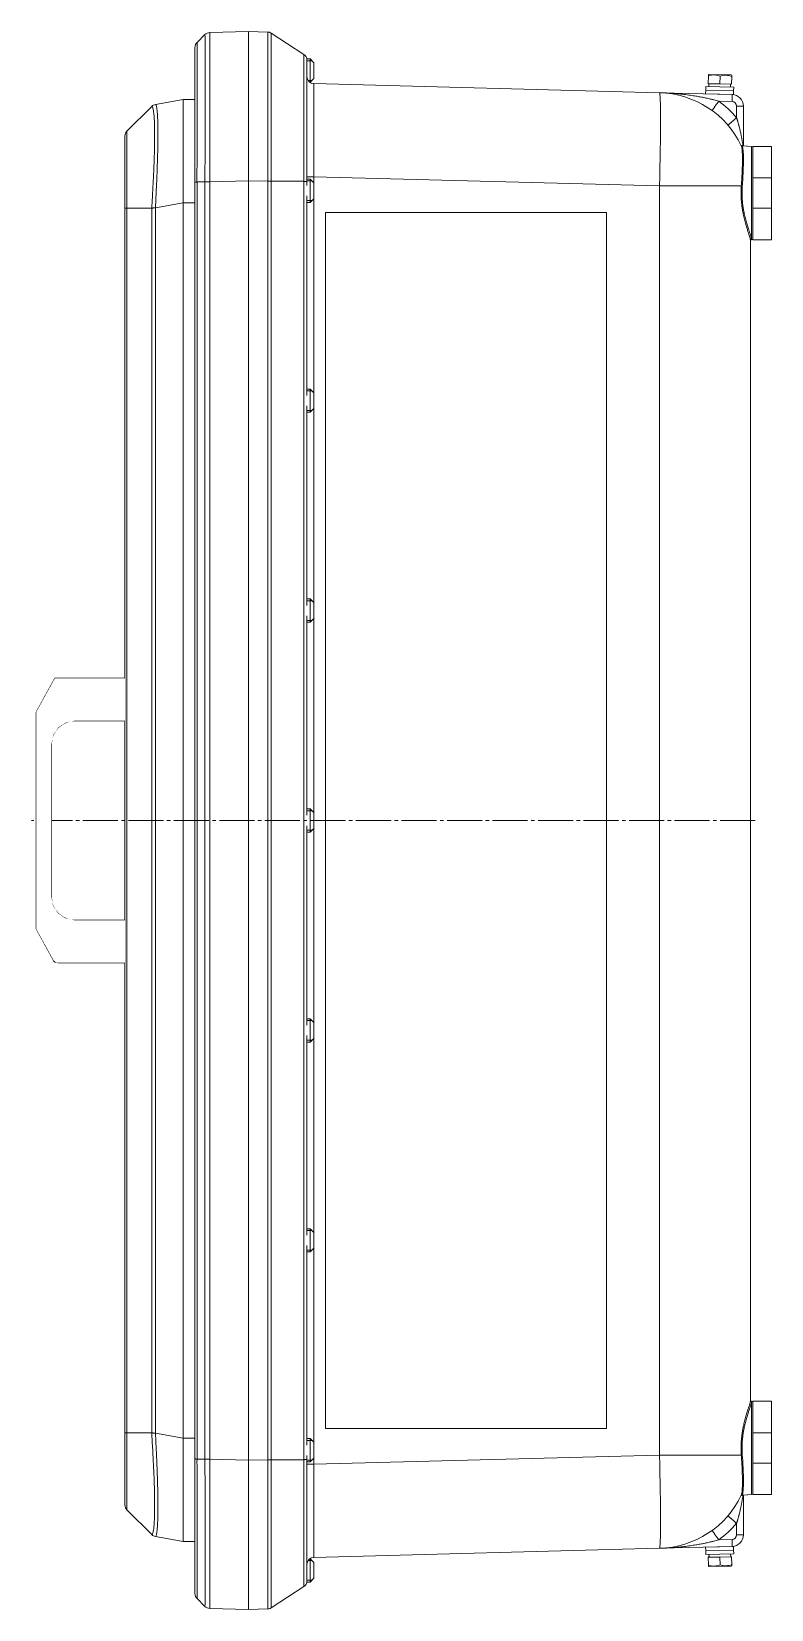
# Model space of a CAD drawing. Header units: millimetres. Extents: x -1133 to 1382, y -1174 to 1187.
# Drawn here: x -733 to -416, y -338 to 338 of the extents above; entities that cross this region are included whole.
import ezdxf

# ---------------------------------------------------------------- set-up
doc = ezdxf.new("R2010")
doc.units = ezdxf.units.MM
for name, pattern in [('K5LT_AUXILIARY', [0]), ('K5LT_AXLED', [19.5, 15, -1.5, 1.5, -1.5]), ('K5LT_THIN', [0])]:
    doc.linetypes.add(name, pattern=pattern)

# ---------------------------------------------------------------- blocks, each defined once
blk = doc.blocks.new('U7')
at = {"color": 232, "linetype": 'K5LT_AUXILIARY', "lineweight": 18, "true_color": 0xc52b79}
for p, q in [((-606.68, 260.66), (-606.68, -260.66)), ((-486.21, 260.66), (-606.68, 260.66)), ((-486.21, 260.66), (-486.21, -260.66)), ((-486.21, -260.66), (-606.68, -260.66))]:
    blk.add_line(p, q, dxfattribs=at)
blk = doc.blocks.new('U6')
at = {"color": 7, "linetype": 'K5LT_THIN', "lineweight": 18}
for p, q in [((-639.6, 338.25), (-656.27, 337.81)), ((-639.6, 338.25), (-639.6, 274.27)), ((-631.44, 338.04), (-639.6, 338.25)), ((-639.6, 274.27), (-639.6, 338.25)), ((-661.72, 333.53), (-658.31, 336.94)), ((-615.97, 328.48), (-629.89, 337.55)), ((-662.6, 273.57), (-662.6, 331.41)), ((-662.6, 331.41), (-662.6, 331.41)), ((-615.96, 328.48), (-615.97, 328.48)), ((-614.65, 326.5), (-613.2, 326.5)), ((-614.6, 316.5), (-614.6, 325.97)), ((-614.6, 325.97), (-614.6, 274)), ((-614.6, 325.69), (-613.2, 325.69)), ((-613.2, 326.5), (-611.6, 324.9)), ((-613.2, 326.5), (-613.2, 316.5)), ((-613.2, 325.69), (-612.4, 325.69)), ((-611.6, 324.9), (-611.6, 318.1)), ((-613.2, 316.5), (-611.6, 318.1)), ((-442.7, 315.9), (-442.61, 319.31)), ((-442.61, 319.31), (-442.6, 319.75)), ((-442.6, 319.75), (-442.35, 319.89)), ((-432.85, 319.64), (-442.35, 319.89)), ((-437.7, 315.77), (-437.61, 319.18)), ((-432.6, 319.49), (-432.85, 319.64)), ((-432.71, 315.64), (-432.62, 319.05)), ((-432.6, 319.49), (-432.62, 319.05)), ((-614.13, 317.31), (-613.2, 317.31)), ((-613.37, 316.5), (-613.2, 316.5)), ((-613.2, 317.31), (-612.39, 317.31)), ((-611.68, 315.92), (-463.55, 312.04)), ((-463.55, 312.04), (-432.47, 311.23)), ((-462.75, 312.02), (-462.75, 312.02)), ((-462.75, 312.02), (-462.75, 312.02)), ((-462.67, 312.01), (-462.67, 312.01)), ((-462.67, 312.01), (-462.67, 312.01)), ((-443.77, 313.13), (-443.82, 311.53)), ((-431.82, 311.21), (-443.82, 311.53)), ((-443.73, 314.73), (-443.77, 313.13)), ((-431.78, 312.81), (-443.77, 313.13)), ((-431.78, 312.81), (-443.77, 313.13)), ((-431.74, 314.41), (-443.73, 314.73)), ((-442.7, 315.9), (-437.7, 315.77)), ((-442.35, 315.89), (-442.38, 314.69)), ((-437.7, 315.77), (-432.71, 315.64)), ((-431.78, 312.81), (-431.82, 311.21)), ((-431.74, 314.41), (-431.78, 312.81)), ((-691.72, 295.59), (-681.13, 306.18)), ((-679.53, 307.02), (-679.52, 307.02)), ((-667.6, 309.12), (-679.52, 307.02)), ((-679.52, 307.02), (-679.52, 307.02)), ((-662.6, 309.12), (-667.6, 309.12)), ((-667.6, 309.12), (-667.6, 264.8)), ((-438.17, 308.38), (-432.47, 308.23)), ((-430.52, 306.23), (-430.52, 301.29)), ((-430.52, 306.23), (-427.6, 306.23)), ((-427.6, 306.23), (-427.6, 289.21)), ((-692.6, 262.46), (-692.6, 293.47)), ((-691.72, 295.59), (-691.72, 295.59)), ((-428.19, 289.24), (-424.08, 289.02)), ((-427.6, 289.21), (-424.08, 289.02)), ((-424.08, 289.02), (-424.08, 248.98)), ((-423.6, 289), (-423.6, 275.5)), ((-423.6, 289), (-415.6, 289)), ((-415.6, 289), (-415.6, 275.5)), ((-662.6, 181.37), (-662.6, 273.57)), ((-658.31, 273.8), (-661.72, 273.8)), ((-661.72, -273.8), (-661.72, 273.8)), ((-658.31, -273.8), (-658.31, 273.8)), ((-639.6, 274.27), (-656.27, 273.84)), ((-656.27, -273.84), (-656.27, 273.84)), ((-639.6, -274.27), (-639.6, 274.27)), ((-639.6, -274.27), (-639.6, 274.27)), ((-631.44, 274.06), (-639.6, 274.27)), ((-631.44, -274.06), (-631.44, 274.06)), ((-629.89, 274.04), (-615.96, 274.04)), ((-629.89, -274.04), (-629.89, 274.04)), ((-615.96, -274.04), (-615.96, 274.04)), ((-614.6, 275.94), (-611.68, 275.94)), ((-614.6, 272.24), (-614.6, 275)), ((-614.6, 275), (-613.2, 275)), ((-614.6, 274.19), (-613.2, 274.19)), ((-613.2, 275), (-611.6, 273.4)), ((-613.2, 275), (-613.2, 265)), ((-613.2, 274.19), (-612.4, 274.19)), ((-611.68, 275.94), (-463.55, 272.06)), ((-611.68, 273.48), (-611.68, 275.94)), ((-611.6, 273.4), (-611.6, 266.6)), ((-463.55, 272.06), (-463.55, -272.06)), ((-428.5, 272.06), (-463.55, 272.06)), ((-423.6, 275.5), (-415.6, 275.5)), ((-423.6, 262.5), (-423.6, 275.5)), ((-415.6, 262.5), (-415.6, 275.5)), ((-667.6, 264.8), (-679.52, 262.7)), ((-662.6, 264.8), (-667.6, 264.8)), ((-667.6, 264.8), (-667.6, -264.8)), ((-614.6, 265), (-614.6, 267.76)), ((-614.6, 265.81), (-613.2, 265.81)), ((-614.6, 184.19), (-614.6, 265.81)), ((-614.6, 265), (-613.2, 265)), ((-613.2, 265), (-611.6, 266.6)), ((-613.2, 265.81), (-612.39, 265.81)), ((-611.68, 183.48), (-611.68, 266.52)), ((-692.6, -262.43), (-692.6, 262.46)), ((-681.13, 262.53), (-691.72, 262.53)), ((-691.72, 262.53), (-691.72, 262.53)), ((-691.72, -262.53), (-691.72, 262.53)), ((-681.13, 262.53), (-681.13, 262.53)), ((-681.13, -262.53), (-681.13, 262.53)), ((-679.53, -262.7), (-679.53, 262.7)), ((-679.53, 262.7), (-679.52, 262.7)), ((-423.6, 262.5), (-415.6, 262.5)), ((-423.6, 262.5), (-423.6, 249)), ((-415.6, 262.5), (-415.6, 249)), ((-424.6, 248.7), (-424.6, -248.7)), ((-424.6, 248.47), (-424.6, 248.7)), ((-424.6, 248.47), (-424.6, 248.47)), ((-424.13, 249.2), (-424.13, 248.97)), ((-424.13, 248.97), (-424.08, 248.98)), ((-423.6, 249), (-415.6, 249)), ((-614.6, 182.24), (-614.6, 185)), ((-614.6, 185), (-613.2, 185)), ((-614.6, 184.19), (-613.2, 184.19)), ((-613.2, 185), (-611.6, 183.4)), ((-613.2, 185), (-613.2, 175)), ((-613.2, 184.19), (-612.4, 184.19)), ((-611.6, 183.4), (-611.6, 176.6)), ((-662.6, 178.63), (-662.6, 181.37)), ((-662.6, -273.63), (-662.6, 178.63)), ((-614.6, 175), (-614.6, 177.76)), ((-613.2, 175), (-611.6, 176.6)), ((-611.68, 93.48), (-611.68, 176.52)), ((-614.6, 175.81), (-613.2, 175.81)), ((-614.6, 94.19), (-614.6, 175.81)), ((-614.6, 175), (-613.2, 175)), ((-613.2, 175.81), (-612.39, 175.81)), ((-614.6, 92.24), (-614.6, 95)), ((-614.6, 95), (-613.2, 95)), ((-613.2, 95), (-611.6, 93.4)), ((-613.2, 95), (-613.2, 85)), ((-614.6, 94.19), (-613.2, 94.19)), ((-613.2, 94.19), (-612.4, 94.19)), ((-611.6, 93.4), (-611.6, 86.6)), ((-614.6, 85), (-614.6, 87.76)), ((-614.6, 85.81), (-613.2, 85.81)), ((-614.6, 4.19), (-614.6, 85.81)), ((-614.6, 85), (-613.2, 85)), ((-613.2, 85), (-611.6, 86.6)), ((-613.2, 85.81), (-612.39, 85.81)), ((-611.68, 3.48), (-611.68, 86.52)), ((-730.6, 46.48), (-722.6, 61)), ((-722.6, 61), (-692.6, 61)), ((-722.6, 61), (-721.42, 59)), ((-692.6, 61), (-692.6, 59)), ((-728.6, 45.97), (-721.42, 59)), ((-721.42, 59), (-692.6, 59)), ((-692.6, 59), (-692.6, 44.79)), ((-730.6, 46.48), (-728.6, 45.97)), ((-730.6, -46.48), (-730.6, 46.48)), ((-728.6, -45.97), (-728.6, 45.97)), ((-714.1, 42.79), (-714.1, 44.79)), ((-692.6, 44.79), (-714.1, 44.79)), ((-692.6, 42.79), (-714.1, 42.79)), ((-692.6, 44.79), (-692.6, 42.79)), ((-726.1, 32.79), (-726.1, -32.79)), ((-724.1, 32.79), (-726.1, 32.79)), ((-724.1, 32.79), (-724.1, -32.79)), ((-614.6, 2.24), (-614.6, 5)), ((-614.6, 5), (-613.2, 5)), ((-614.6, 4.19), (-613.2, 4.19)), ((-613.2, 5), (-611.6, 3.4)), ((-613.2, 5), (-613.2, -5)), ((-613.2, 4.19), (-612.4, 4.19)), ((-611.6, 3.4), (-611.6, -3.4)), ((-614.6, -5), (-614.6, -2.24)), ((-614.6, -4.19), (-613.2, -4.19)), ((-614.6, -85.81), (-614.6, -4.19)), ((-614.6, -5), (-613.2, -5)), ((-613.2, -5), (-611.6, -3.4)), ((-613.2, -4.19), (-612.39, -4.19)), ((-611.68, -86.52), (-611.68, -3.48)), ((-724.1, -32.79), (-726.1, -32.79)), ((-730.6, -46.48), (-728.6, -45.97)), ((-723.17, -59.97), (-730.6, -46.48)), ((-721.42, -59), (-728.6, -45.97)), ((-714.1, -42.79), (-692.6, -42.79)), ((-714.1, -42.79), (-714.1, -44.79)), ((-714.1, -44.79), (-692.6, -44.79)), ((-692.6, -42.79), (-692.6, -44.79)), ((-692.6, -44.79), (-692.6, -59)), ((-721.42, -59), (-723.17, -59.97)), ((-692.6, -59), (-721.42, -59)), ((-721.42, -61), (-721.42, -59)), ((-692.6, -59), (-692.6, -61)), ((-692.6, -61), (-721.42, -61)), ((-614.6, -87.76), (-614.6, -85)), ((-614.6, -85), (-613.2, -85)), ((-614.6, -85.81), (-613.2, -85.81)), ((-613.2, -85), (-611.6, -86.6)), ((-613.2, -85), (-613.2, -95)), ((-613.2, -85.81), (-612.4, -85.81)), ((-611.6, -86.6), (-611.6, -93.4)), ((-614.6, -95), (-614.6, -92.24)), ((-614.6, -94.19), (-613.2, -94.19)), ((-614.6, -175.81), (-614.6, -94.19)), ((-613.2, -95), (-611.6, -93.4)), ((-613.2, -94.19), (-612.39, -94.19)), ((-611.68, -176.52), (-611.68, -93.48)), ((-614.6, -95), (-613.2, -95)), ((-614.6, -177.76), (-614.6, -175)), ((-614.6, -175), (-613.2, -175)), ((-614.6, -175.81), (-613.2, -175.81)), ((-613.2, -175), (-611.6, -176.6)), ((-613.2, -175), (-613.2, -185)), ((-613.2, -175.81), (-612.4, -175.81)), ((-614.6, -185), (-614.6, -182.24)), ((-611.6, -176.6), (-611.6, -183.4)), ((-614.6, -184.19), (-613.2, -184.19)), ((-614.6, -265.81), (-614.6, -184.19)), ((-614.6, -185), (-613.2, -185)), ((-613.2, -185), (-611.6, -183.4)), ((-613.2, -184.19), (-612.39, -184.19)), ((-611.68, -266.52), (-611.68, -183.48)), ((-424.6, -248.7), (-424.6, -248.47)), ((-424.6, -248.53), (-424.6, -248.47)), ((-424.13, -248.97), (-424.08, -248.98)), ((-424.13, -248.97), (-424.08, -248.98)), ((-424.13, -248.97), (-424.13, -249.2)), ((-424.08, -248.98), (-424.08, -289.02)), ((-423.6, -249), (-423.6, -262.5)), ((-423.6, -249), (-415.6, -249)), ((-415.6, -249), (-415.6, -262.5)), ((-692.6, -293.47), (-692.6, -262.43)), ((-691.72, -262.53), (-681.13, -262.53)), ((-691.72, -262.53), (-691.72, -262.53)), ((-681.13, -262.53), (-681.13, -262.53)), ((-679.53, -262.7), (-679.52, -262.7)), ((-667.6, -264.8), (-679.52, -262.7)), ((-423.6, -262.5), (-415.6, -262.5)), ((-423.6, -275.5), (-423.6, -262.5)), ((-415.6, -275.5), (-415.6, -262.5)), ((-667.6, -264.8), (-667.6, -309.12)), ((-662.6, -264.8), (-667.6, -264.8)), ((-614.6, -267.76), (-614.6, -265)), ((-614.6, -265), (-613.2, -265)), ((-614.6, -265.81), (-613.2, -265.81)), ((-613.2, -265), (-611.6, -266.6)), ((-613.2, -265), (-613.2, -275)), ((-613.2, -265.81), (-612.4, -265.81)), ((-611.6, -266.6), (-611.6, -273.4)), ((-662.6, -331.41), (-662.6, -273.63)), ((-661.72, -273.8), (-658.31, -273.8)), ((-639.6, -274.27), (-656.27, -273.84)), ((-631.44, -274.06), (-639.6, -274.27)), ((-639.6, -274.27), (-639.6, -338.25)), ((-639.6, -338.25), (-639.6, -274.27)), ((-615.97, -274.04), (-629.89, -274.04)), ((-615.96, -274.04), (-615.97, -274.04)), ((-614.6, -275), (-614.6, -272.24)), ((-614.6, -273.98), (-614.6, -325.97)), ((-614.6, -274.19), (-613.2, -274.19)), ((-614.6, -275), (-613.2, -275)), ((-614.6, -275.94), (-611.68, -275.94)), ((-613.2, -275), (-611.6, -273.4)), ((-613.2, -274.19), (-612.39, -274.19)), ((-611.68, -275.94), (-463.55, -272.06)), ((-611.68, -275.94), (-611.68, -273.48)), ((-463.55, -272.06), (-428.5, -272.06)), ((-423.6, -275.5), (-415.6, -275.5)), ((-423.6, -275.5), (-423.6, -289)), ((-415.6, -275.5), (-415.6, -289)), ((-428.19, -289.24), (-424.08, -289.02)), ((-427.6, -289.21), (-424.08, -289.02)), ((-427.6, -289.21), (-427.6, -306.23)), ((-423.6, -289), (-415.6, -289)), ((-681.13, -306.18), (-691.72, -295.59)), ((-691.72, -295.59), (-691.72, -295.59)), ((-430.52, -301.29), (-430.52, -306.23)), ((-679.53, -307.02), (-679.52, -307.02)), ((-679.52, -307.02), (-679.52, -307.02)), ((-667.6, -309.12), (-679.52, -307.02)), ((-662.6, -309.12), (-667.6, -309.12)), ((-438.17, -308.38), (-432.47, -308.23)), ((-430.52, -306.23), (-427.6, -306.23)), ((-614.6, -325.97), (-614.6, -316.5)), ((-614.13, -317.31), (-613.2, -317.31)), ((-613.37, -316.5), (-613.2, -316.5)), ((-613.2, -316.5), (-611.6, -318.1)), ((-613.2, -316.5), (-613.2, -326.5)), ((-613.2, -317.31), (-612.4, -317.31)), ((-611.68, -315.92), (-463.55, -312.04)), ((-463.55, -312.04), (-432.47, -311.23)), ((-462.75, -312.02), (-462.75, -312.02)), ((-462.75, -312.02), (-462.75, -312.02)), ((-462.67, -312.01), (-462.67, -312.01)), ((-462.67, -312.01), (-462.67, -312.01)), ((-443.82, -311.53), (-431.82, -311.21)), ((-443.77, -313.13), (-443.82, -311.53)), ((-443.77, -313.13), (-431.78, -312.81)), ((-443.77, -313.13), (-431.78, -312.81)), ((-443.73, -314.73), (-443.77, -313.13)), ((-443.73, -314.73), (-431.74, -314.41)), ((-437.7, -315.77), (-442.7, -315.9)), ((-442.7, -315.9), (-442.61, -319.31)), ((-432.71, -315.64), (-437.7, -315.77)), ((-437.7, -315.77), (-437.61, -319.18)), ((-433.06, -315.65), (-433.09, -314.45)), ((-432.71, -315.64), (-432.62, -319.05)), ((-431.78, -312.81), (-431.82, -311.21)), ((-431.74, -314.41), (-431.78, -312.81)), ((-611.6, -318.1), (-611.6, -324.9)), ((-442.6, -319.75), (-442.61, -319.31)), ((-442.6, -319.75), (-442.35, -319.89)), ((-442.35, -319.89), (-432.85, -319.64)), ((-432.6, -319.49), (-432.85, -319.64)), ((-432.62, -319.05), (-432.6, -319.49)), ((-629.89, -337.55), (-615.96, -328.48)), ((-614.65, -326.5), (-613.2, -326.5)), ((-614.6, -325.69), (-613.2, -325.69)), ((-613.2, -326.5), (-611.6, -324.9)), ((-613.2, -325.69), (-612.39, -325.69)), ((-658.31, -336.94), (-661.72, -333.53)), ((-639.6, -338.25), (-656.27, -337.81)), ((-631.44, -338.04), (-639.6, -338.25))]:
    blk.add_line(p, q, dxfattribs=at)
at = {"color": 30, "linetype": 'K5LT_AXLED', "lineweight": 18, "true_color": 0xff8000}
blk.add_line((-422.6, 0), (-732.6, 0), dxfattribs=at)
at = {"color": 7, "linetype": 'K5LT_THIN', "lineweight": 18}
for centre, radius, start, end in [((-659.6, 331.41), 3, 135, 180), ((-656.19, 334.81), 3, 91.5, 135), ((-631.52, 335.04), 3, 56.91977, 88.5), ((-631.52, 335.04), 3, 74.29761, 79.12732), ((-631.52, 335.04), 3, 56.91797, 74.29746), ((-617.6, 325.97), 3, 0, 56.91977), ((-611.6, 318.92), 3, 180, 268.5), ((-464.6, 272.06), 40, 25.52047, 88.5), ((-464.6, 272.06), 40, 88.49897, 88.5), ((-464.6, 272.06), 40, 87.22857, 87.34102), ((-432.6, 306.23), 5, 0, 88.5), ((-679.01, 304.06), 3, 100, 135), ((-464.73, 272.06), 45, 40.51735, 53.82013), ((-432.52, 306.23), 2, 0, 88.5), ((-689.6, 293.47), 3, 135, 180), ((-428.17, 289.74), 0.5, 205.88581, 267), ((-424.1, 288.53), 0.5, 0, 87), ((-424.1, 288.53), 0.5, 0, 87), ((-424.1, 248.47), 0.5, 93, 180), ((-424.1, 248.47), 0.5, 93, 180), ((-424.1, 249.47), 0.5, 273, 0), ((-424.1, 249.47), 0.5, 273, 0), ((-714.1, 32.79), 12, 90, 180), ((-714.1, 32.79), 10, 90, 180), ((-714.1, -32.79), 12, 180, 270), ((-714.1, -32.79), 10, 180, 270), ((-721.42, -59), 2, 208.85654, 270), ((-424.1, -248.47), 0.5, 180, 267), ((-424.1, -248.47), 0.5, 180, 267), ((-424.1, -249.47), 0.5, 0, 87), ((-424.1, -249.47), 0.5, 0, 87), ((-464.6, -272.06), 40, 271.5, 334.47953), ((-428.17, -289.74), 0.5, 92.99982, 154.11399), ((-424.1, -288.53), 0.5, 273, 0), ((-424.1, -288.53), 0.5, 273, 0), ((-689.6, -293.47), 3, 180, 225), ((-464.73, -272.06), 45, 306.17987, 319.48265), ((-679.01, -304.06), 3, 225, 260), ((-432.52, -306.23), 2, 271.5, 0), ((-432.6, -306.23), 5, 271.5, 0), ((-611.6, -318.92), 3, 91.5, 180), ((-464.6, -272.06), 40, 272.65898, 272.77143), ((-659.6, -331.41), 3, 180, 225), ((-617.6, -325.97), 3, 303.08023, 0), ((-656.19, -334.81), 3, 225, 268.5), ((-631.52, -335.04), 3, 271.5, 303.08023), ((-631.52, -335.04), 3, 280.87268, 303.08134)]:
    blk.add_arc(centre, radius, start, end, dxfattribs=at)
for centre, major_axis, ratio, start_param, end_param in [((-611.6, 275.91), (0.08, -40.02), 0.001961, 3.141537, 4.711649), ((-464.6, 272.06), (1.05, 39.99), 0.026168, 4.713074, 6.283185), ((-437.75, 313.94), (-0.33, -12.77), 0.36397, 1.619972, 1.714372), ((-437.69, 316.4), (-0.33, -12.77), 0.36397, 1.474528, 1.521621), ((-432.55, 308.23), (0.08, 3), 0.026168, 4.713074, 6.283185), ((-424.1, 248.7), (-0.5, 0), 0.988838, 4.764749, 6.283185), ((-424.1, -248.7), (-0.5, 0), 0.988838, 0.000002, 1.518436), ((-611.6, -275.91), (0.08, 40.02), 0.001961, 1.571537, 3.141648), ((-464.6, -272.06), (-1.05, 39.99), 0.026168, 3.141593, 4.711704), ((-432.55, -308.23), (-0.08, 3), 0.026168, 3.141593, 4.711704), ((-437.75, -313.94), (-0.33, 12.77), 0.36397, 1.619972, 1.714372), ((-437.69, -316.4), (-0.33, 12.77), 0.36397, 1.474528, 1.521621)]:
    blk.add_ellipse(centre, major_axis=major_axis, ratio=ratio, start_param=start_param, end_param=end_param, dxfattribs=at)
for points, knots in [([(-662.6, 331.41), (-662.6, 331.53), (-662.59, 331.65), (-662.56, 331.9), (-662.54, 332.02), (-662.48, 332.27), (-662.44, 332.39), (-662.35, 332.62), (-662.29, 332.74), (-662.18, 332.94), (-662.13, 333.02), (-662.07, 333.11)], [0, 0, 0, 0, 5.45169, 5.45169, 11.038425, 11.038425, 16.688468, 16.688468, 22.359205, 22.359205, 26.87638, 26.87638, 26.87638, 26.87638]), ([(-661.72, 273.8), (-661.73, 274.53), (-661.74, 275.85), (-661.73, 277.59), (-661.73, 278.96), (-661.72, 280.03), (-661.72, 280.99), (-661.72, 281.93), (-661.72, 282.95), (-661.72, 284.23), (-661.72, 285.9), (-661.72, 288.05), (-661.72, 290.51), (-661.72, 293.15), (-661.72, 295.88), (-661.72, 298.98), (-661.72, 302.69), (-661.72, 307.13), (-661.72, 311.93), (-661.72, 316.66), (-661.72, 320.95), (-661.72, 324.58), (-661.72, 327.44), (-661.72, 329.51), (-661.72, 330.93), (-661.72, 331.83), (-661.72, 332.4), (-661.72, 332.77), (-661.72, 333.01), (-661.72, 333.18), (-661.72, 333.29), (-661.72, 333.37), (-661.72, 333.43), (-661.72, 333.47), (-661.73, 333.49), (-661.72, 333.51), (-661.72, 333.52), (-661.72, 333.53)], [0, 0, 0, 0, 0.8981, 1.636364, 2.151741, 2.567151, 2.934069, 3.310589, 3.709678, 4.193341, 4.880993, 5.780962, 6.867264, 7.980262, 9.142067, 10.406263, 12.070995, 14.184984, 16.694619, 19.325471, 21.993188, 24.62167, 27.020976, 29.18333, 30.93111, 32.341759, 33.365561, 34.205043, 34.88576, 35.457427, 35.895638, 36.298719, 36.66667, 37.064362, 37.50188, 37.827035, 38, 38, 38, 38]), ([(-658.31, 273.8), (-658.31, 275.39), (-658.31, 278.4), (-658.29, 282.77), (-658.28, 286.94), (-658.27, 291.47), (-658.26, 296.64), (-658.25, 302.44), (-658.25, 308.31), (-658.24, 313.93), (-658.24, 319.05), (-658.24, 323.65), (-658.25, 327.63), (-658.26, 330.95), (-658.27, 333.49), (-658.28, 335.29), (-658.29, 336.35), (-658.3, 336.85), (-658.31, 336.94), (-658.31, 336.94)], [0, 0, 0, 0, 0.963142, 1.827137, 2.653101, 3.520683, 4.648346, 5.946129, 7.347713, 8.741446, 10.145698, 11.54647, 12.953266, 14.351033, 15.743149, 17.00259, 18.230379, 19.192897, 20, 20, 20, 20]), ([(-656.27, 273.84), (-656.27, 275.94), (-656.26, 280), (-656.26, 286.06), (-656.25, 292.05), (-656.24, 298.23), (-656.24, 304.43), (-656.23, 310.47), (-656.23, 316.08), (-656.23, 321.17), (-656.23, 325.67), (-656.24, 329.54), (-656.24, 332.7), (-656.25, 335.21), (-656.26, 336.86), (-656.26, 337.67), (-656.27, 337.81), (-656.27, 337.81)], [0, 0, 0, 0, 1.124827, 2.183004, 3.286506, 4.434029, 5.698875, 6.967637, 8.241936, 9.515482, 10.790144, 12.063077, 13.341522, 14.590696, 15.978647, 17.103632, 18, 18, 18, 18]), ([(-631.44, 338.04), (-631.44, 338.04), (-631.44, 337.66), (-631.44, 336.12), (-631.44, 333.92), (-631.44, 331.07), (-631.43, 327.47), (-631.43, 323.19), (-631.43, 318.33), (-631.43, 312.91), (-631.43, 307.01), (-631.44, 300.71), (-631.44, 294.13), (-631.44, 287.4), (-631.44, 280.7), (-631.44, 276.25), (-631.44, 274.06)], [0, 0, 0, 0, 1.491667, 2.791831, 3.948362, 5.131958, 6.34848, 7.548236, 8.752123, 9.955433, 11.156827, 12.35861, 13.562398, 14.740746, 15.887537, 17, 17, 17, 17]), ([(-629.89, 337.55), (-629.89, 337.55), (-629.89, 337.19), (-629.89, 335.74), (-629.89, 333.63), (-629.89, 330.85), (-629.89, 327.34), (-629.89, 323.14), (-629.89, 318.35), (-629.89, 313.01), (-629.89, 307.2), (-629.89, 300.95), (-629.89, 294.14), (-629.89, 287.1), (-629.89, 280.28), (-629.89, 276.01), (-629.89, 274.04)], [0, 0, 0, 0, 1.454591, 2.725809, 3.869878, 5.045859, 6.263569, 7.461755, 8.665546, 9.867273, 11.069389, 12.270798, 13.482504, 14.814178, 15.99106, 17, 17, 17, 17]), ([(-615.97, 328.48), (-615.96, 328.46), (-615.96, 328.42), (-615.96, 328.37), (-615.96, 328.33), (-615.96, 328.27), (-615.96, 328.21), (-615.96, 328.14), (-615.96, 328.06), (-615.96, 327.95), (-615.96, 327.79), (-615.96, 327.53), (-615.96, 327.08), (-615.95, 326.32), (-615.95, 325.1), (-615.95, 323.28), (-615.95, 320.73), (-615.95, 317.45), (-615.94, 313.54), (-615.95, 309.16), (-615.95, 304.48), (-615.95, 299.65), (-615.95, 294.93), (-615.95, 290.61), (-615.95, 286.73), (-615.96, 283.4), (-615.96, 280.58), (-615.96, 278.7), (-615.96, 277.49), (-615.96, 276.74), (-615.96, 275.95), (-615.96, 275.18), (-615.96, 274.53), (-615.96, 274.17), (-615.96, 274.04)], [0, 0, 0, 0, 0.442418, 0.896667, 1.320574, 1.729862, 2.063151, 2.360104, 2.651582, 2.986448, 3.386853, 3.965251, 4.867408, 6.119237, 7.732914, 9.687358, 11.951467, 14.413461, 16.899135, 19.37457, 21.79817, 24.10892, 26.30248, 28.207395, 29.760012, 31.258856, 32.384527, 33.262354, 33.584841, 33.877068, 34.175261, 34.548716, 34.835705, 35, 35, 35, 35]), ([(-437.61, 319.18), (-437.89, 319.28), (-438.3, 319.41), (-438.85, 319.54), (-439.21, 319.61), (-439.56, 319.65), (-439.86, 319.68), (-440.21, 319.69), (-440.58, 319.69), (-441.03, 319.65), (-441.71, 319.55), (-442.25, 319.42), (-442.61, 319.31)], [0, 0, 0, 0, 2.259309, 3.219175, 4.306071, 5.100503, 5.904859, 6.674572, 7.743491, 8.780356, 10.126867, 13, 13, 13, 13]), ([(-432.62, 319.05), (-432.9, 319.15), (-433.3, 319.28), (-433.85, 319.41), (-434.21, 319.48), (-434.56, 319.52), (-434.87, 319.55), (-435.21, 319.56), (-435.59, 319.56), (-436.03, 319.52), (-436.71, 319.42), (-437.25, 319.29), (-437.61, 319.18)], [0, 0, 0, 0, 2.259309, 3.219175, 4.306071, 5.100503, 5.904859, 6.674572, 7.743491, 8.780356, 10.126867, 13, 13, 13, 13]), ([(-438.17, 308.38), (-438.54, 308.49), (-439.21, 308.67), (-440.08, 308.91), (-440.74, 309.07), (-441.27, 309.2), (-441.87, 309.35), (-442.67, 309.54), (-443.79, 309.78), (-445.26, 310.09), (-447.08, 310.43), (-449.26, 310.79), (-451.75, 311.15), (-454.57, 311.48), (-457.55, 311.75), (-460.58, 311.94), (-462.58, 312.02), (-463.55, 312.04)], [0, 0, 0, 0, 0.842515, 1.485959, 1.912943, 2.269675, 2.641258, 3.213005, 4.006322, 5.056124, 6.373693, 7.882982, 9.687057, 11.640591, 13.825602, 15.956698, 18, 18, 18, 18]), ([(-681.13, 262.53), (-681.04, 264.08), (-680.86, 266.98), (-680.64, 270.99), (-680.45, 274.64), (-680.28, 278.15), (-680.13, 281.7), (-680.01, 285.18), (-679.92, 288.47), (-679.87, 291.49), (-679.86, 294.15), (-679.88, 296.53), (-679.94, 298.67), (-680.02, 300.63), (-680.14, 302.36), (-680.3, 303.8), (-680.49, 304.96), (-680.69, 305.73), (-680.92, 306.13), (-681.06, 306.2), (-681.13, 306.18)], [0, 0, 0, 0, 1.413567, 2.640339, 3.693098, 4.81894, 5.994914, 7.187319, 8.397705, 9.561889, 10.692206, 11.726808, 12.81617, 13.93119, 15.090678, 16.294899, 17.483521, 18.784014, 19.9235, 21, 21, 21, 21]), ([(-679.52, 262.7), (-679.44, 264.27), (-679.3, 267.22), (-679.11, 271.29), (-678.96, 274.94), (-678.82, 278.46), (-678.69, 282.06), (-678.59, 285.69), (-678.51, 289.19), (-678.47, 292.48), (-678.47, 295.5), (-678.5, 298.26), (-678.57, 300.7), (-678.68, 302.75), (-678.81, 304.38), (-678.96, 305.52), (-679.1, 306.25), (-679.23, 306.69), (-679.34, 306.92), (-679.44, 307.01), (-679.5, 307.02), (-679.52, 307.02)], [0, 0, 0, 0, 1.487081, 2.782128, 3.879408, 5.017639, 6.2531, 7.544856, 8.883128, 10.177215, 11.513782, 12.862599, 14.225778, 15.606791, 16.931756, 18.193647, 19.226218, 20.09668, 20.9092, 21.54364, 22, 22, 22, 22]), ([(-440.99, 304.35), (-440.99, 304.35), (-440.98, 304.38), (-440.92, 304.49), (-440.81, 304.65), (-440.68, 304.86), (-440.5, 305.11), (-440.3, 305.41), (-440.06, 305.74), (-439.8, 306.12), (-439.52, 306.51), (-439.24, 306.9), (-438.99, 307.25), (-438.78, 307.54), (-438.61, 307.77), (-438.46, 307.98), (-438.34, 308.14), (-438.25, 308.28), (-438.19, 308.35), (-438.17, 308.38)], [0, 0, 0, 0, 1.824471, 3.464345, 4.911587, 6.416019, 7.905917, 9.389383, 10.86637, 12.355824, 13.843212, 15.252687, 16.43663, 17.336772, 18.101588, 18.719507, 19.306089, 19.680186, 20, 20, 20, 20]), ([(-434.19, 298.05), (-434.2, 298.05), (-434.18, 298.08), (-434.08, 298.17), (-433.95, 298.3), (-433.76, 298.47), (-433.54, 298.67), (-433.27, 298.91), (-432.96, 299.18), (-432.62, 299.48), (-432.26, 299.8), (-431.9, 300.11), (-431.59, 300.38), (-431.34, 300.6), (-431.14, 300.77), (-430.97, 300.91), (-430.82, 301.04), (-430.67, 301.17), (-430.57, 301.25), (-430.52, 301.29)], [0, 0, 0, 0, 1.829181, 3.472988, 4.925274, 6.435939, 7.930113, 9.414718, 10.895736, 12.38953, 13.88169, 15.276168, 16.427683, 17.286383, 17.926856, 18.499313, 19.018157, 19.502081, 20, 20, 20, 20]), ([(-430.52, 301.29), (-430.49, 301.18), (-430.42, 300.98), (-430.33, 300.68), (-430.24, 300.4), (-430.15, 300.1), (-430.05, 299.74), (-429.93, 299.34), (-429.81, 298.93), (-429.7, 298.5), (-429.56, 297.98), (-429.38, 297.29), (-429.17, 296.45), (-428.96, 295.57), (-428.77, 294.73), (-428.61, 293.95), (-428.46, 293.24), (-428.34, 292.6), (-428.22, 292), (-428.12, 291.42), (-428.02, 290.87), (-427.93, 290.36), (-427.86, 289.93), (-427.8, 289.55), (-427.77, 289.33), (-427.75, 289.22)], [0, 0, 0, 0, 0.709411, 1.346264, 1.933189, 2.517548, 3.275702, 4.175523, 5.05983, 5.86518, 6.876959, 8.33842, 10.203578, 12.114411, 13.871324, 15.523002, 17.026409, 18.379559, 19.608807, 20.86714, 22.163302, 23.287191, 24.306641, 25.164017, 26, 26, 26, 26]), ([(-691.72, 262.53), (-691.72, 262.86), (-691.72, 263.46), (-691.72, 264.31), (-691.72, 265.07), (-691.72, 265.79), (-691.72, 266.55), (-691.72, 267.48), (-691.72, 268.6), (-691.72, 269.84), (-691.72, 271.08), (-691.72, 272.31), (-691.72, 273.55), (-691.72, 274.89), (-691.72, 276.43), (-691.72, 278.31), (-691.72, 280.55), (-691.72, 283.01), (-691.72, 285.47), (-691.72, 287.64), (-691.72, 289.38), (-691.72, 290.69), (-691.72, 291.68), (-691.72, 292.46), (-691.72, 293.06), (-691.72, 293.53), (-691.72, 293.91), (-691.72, 294.26), (-691.72, 294.55), (-691.72, 294.8), (-691.72, 294.98), (-691.72, 295.11), (-691.72, 295.21), (-691.72, 295.29), (-691.72, 295.36), (-691.72, 295.43), (-691.72, 295.49), (-691.72, 295.55), (-691.72, 295.58), (-691.72, 295.59)], [0, 0, 0, 0, 0.754182, 1.429529, 2.02969, 2.554664, 3.126957, 3.843808, 4.77745, 5.809715, 6.839715, 7.805836, 8.840171, 9.942718, 11.224217, 12.840513, 14.938972, 17.415264, 20.055951, 22.738072, 25.004076, 26.853961, 28.412501, 29.800042, 31.057763, 31.95691, 32.904177, 33.790534, 34.731323, 35.56443, 36.270313, 36.805313, 37.243121, 37.668811, 38.127951, 38.62245, 39.226782, 39.685966, 40, 40, 40, 40]), ([(-428.5, 289.29), (-428.49, 289.26), (-428.45, 289.19), (-428.37, 289.12), (-428.28, 289.06), (-428.19, 289.03), (-428.12, 289.01), (-428.08, 289.01)], [0, 0, 0, 0, 1.831144, 3.424633, 4.833585, 6.255004, 8, 8, 8, 8]), ([(-428.5, 289.29), (-428.44, 289.15), (-428.33, 288.78), (-428.2, 287.95), (-428.11, 286.95), (-428.05, 285.74), (-428.02, 284.35), (-428.02, 282.78), (-428.05, 281.04), (-428.1, 279.13), (-428.2, 277.03), (-428.3, 275.08), (-428.41, 273.4), (-428.47, 272.46), (-428.5, 272.06)], [0, 0, 0, 0, 1.60669, 2.962511, 4.240147, 5.514443, 6.839386, 8.09906, 9.328541, 10.716479, 11.995982, 13.361101, 14.292399, 15, 15, 15, 15]), ([(-428.19, 289.24), (-428.19, 289.24), (-428.17, 289.19), (-428.11, 289.07), (-428.08, 289.01)], [0, 0, 0, 0, 3.253066, 5, 5, 5, 5]), ([(-428.08, 289.01), (-428.02, 288.88), (-427.91, 288.53), (-427.78, 287.78), (-427.69, 286.87), (-427.63, 285.8), (-427.6, 284.54), (-427.59, 283.11), (-427.6, 281.51), (-427.65, 279.78), (-427.72, 278), (-427.8, 276.19), (-427.9, 274.51), (-428, 273.09), (-428.06, 272.31), (-428.08, 271.98)], [0, 0, 0, 0, 1.618585, 3.02999, 4.281002, 5.562114, 6.87512, 8.180132, 9.490792, 10.823175, 12.102597, 13.28596, 14.505759, 15.395057, 16, 16, 16, 16]), ([(-662.6, 273.57), (-662.6, 273.58), (-662.58, 273.6), (-662.48, 273.64), (-662.36, 273.68), (-662.22, 273.71), (-662.08, 273.74), (-661.95, 273.77), (-661.83, 273.79), (-661.76, 273.8), (-661.72, 273.8)], [0, 0, 0, 0, 2.223567, 4.151551, 5.825604, 7.276427, 8.504022, 9.502234, 10.334226, 11, 11, 11, 11]), ([(-656.27, 273.84), (-656.43, 273.83), (-656.71, 273.83), (-657.11, 273.82), (-657.48, 273.82), (-657.81, 273.81), (-658.09, 273.81), (-658.25, 273.81), (-658.31, 273.8)], [0, 0, 0, 0, 1.830242, 3.423108, 4.864875, 6.477232, 7.884365, 9, 9, 9, 9]), ([(-631.44, 274.06), (-631.16, 274.05), (-630.74, 274.05), (-630.23, 274.04), (-630, 274.04), (-629.89, 274.04)], [0, 0, 0, 0, 3.143748, 4.527092, 6, 6, 6, 6]), ([(-614.6, 274), (-614.6, 274.01), (-614.62, 274.01), (-614.72, 274.02), (-614.85, 274.02), (-615.02, 274.02), (-615.24, 274.03), (-615.49, 274.03), (-615.74, 274.03), (-615.89, 274.04), (-615.96, 274.04)], [0, 0, 0, 0, 1.723106, 3.225388, 4.566299, 5.937955, 7.363726, 8.860465, 10.080346, 11, 11, 11, 11]), ([(-428.5, 272.06), (-428.52, 271.84), (-428.55, 271.41), (-428.58, 270.75), (-428.61, 269.95), (-428.62, 268.9), (-428.6, 267.54), (-428.52, 265.93), (-428.35, 264.18), (-428.11, 262.33), (-427.76, 260.34), (-427.29, 258.21), (-426.74, 256.07), (-426.18, 254.15), (-425.69, 252.58), (-425.3, 251.36), (-424.99, 250.38), (-424.77, 249.62), (-424.63, 249.05), (-424.6, 248.8), (-424.6, 248.7)], [0, 0, 0, 0, 0.429361, 0.833177, 1.293293, 1.965034, 2.858356, 3.926407, 5.074919, 6.313287, 7.667309, 9.272904, 11.053793, 12.838169, 14.429101, 15.851827, 17.140959, 18.513701, 19.77458, 21, 21, 21, 21]), ([(-428.5, 272.06), (-428.49, 272.05), (-428.45, 272.04), (-428.37, 272.02), (-428.29, 272.01), (-428.19, 272), (-428.12, 271.99), (-428.08, 271.98)], [0, 0, 0, 0, 1.792644, 3.356397, 4.756779, 6.174737, 8, 8, 8, 8]), ([(-428.08, 271.98), (-428.13, 271.33), (-428.19, 270.06), (-428.2, 268.24), (-428.13, 266.51), (-427.98, 264.8), (-427.76, 263.01), (-427.43, 261.1), (-426.99, 259.05), (-426.45, 256.95), (-425.88, 255), (-425.35, 253.37), (-424.93, 252.09), (-424.61, 251.11), (-424.36, 250.32), (-424.21, 249.76), (-424.14, 249.4), (-424.13, 249.25), (-424.13, 249.2)], [0, 0, 0, 0, 1.189719, 2.273475, 3.250555, 4.292713, 5.388204, 6.586944, 7.968943, 9.549651, 11.170888, 12.678032, 13.988361, 15.196085, 16.312793, 17.467815, 18.349406, 19, 19, 19, 19]), ([(-692.6, 262.46), (-692.6, 262.47), (-692.58, 262.48), (-692.49, 262.49), (-692.35, 262.5), (-692.17, 262.52), (-691.95, 262.53), (-691.8, 262.53), (-691.72, 262.53)], [0, 0, 0, 0, 1.786115, 3.339255, 4.739621, 6.326194, 7.773054, 9, 9, 9, 9]), ([(-679.53, 262.7), (-679.68, 262.69), (-679.97, 262.66), (-680.37, 262.62), (-680.69, 262.59), (-680.94, 262.56), (-681.08, 262.54), (-681.13, 262.53)], [0, 0, 0, 0, 2.059819, 3.878695, 5.635223, 7.017566, 8, 8, 8, 8]), ([(-662.6, 181.37), (-662.6, 181.19), (-662.6, 180.89), (-662.6, 180.45), (-662.6, 180.08), (-662.6, 179.73), (-662.6, 179.41), (-662.6, 179.04), (-662.6, 178.79), (-662.6, 178.63)], [0, 0, 0, 0, 1.998562, 3.336361, 4.755371, 5.987993, 7.180948, 8.226943, 10, 10, 10, 10]), ([(-424.6, -248.7), (-424.6, -248.83), (-424.66, -249.19), (-424.87, -250.01), (-425.19, -251.04), (-425.6, -252.32), (-426.11, -253.94), (-426.69, -255.89), (-427.24, -257.99), (-427.7, -260.03), (-428.04, -261.93), (-428.3, -263.73), (-428.48, -265.47), (-428.59, -267.17), (-428.63, -268.84), (-428.6, -270.47), (-428.54, -271.53), (-428.5, -272.06)], [0, 0, 0, 0, 1.443522, 2.807525, 4.100895, 5.376441, 6.844703, 8.414022, 9.929035, 11.221888, 12.3467, 13.38448, 14.362777, 15.310887, 16.224844, 17.121429, 18, 18, 18, 18]), ([(-424.13, -249.2), (-424.13, -249.31), (-424.17, -249.6), (-424.33, -250.21), (-424.56, -250.96), (-424.86, -251.88), (-425.26, -253.07), (-425.75, -254.61), (-426.32, -256.46), (-426.87, -258.54), (-427.33, -260.58), (-427.68, -262.51), (-427.93, -264.31), (-428.09, -266.05), (-428.18, -267.73), (-428.2, -269.31), (-428.16, -270.72), (-428.11, -271.59), (-428.08, -271.98)], [0, 0, 0, 0, 1.344391, 2.521804, 3.604218, 4.762243, 6.044439, 7.455372, 9.081377, 10.653245, 12.094435, 13.283605, 14.410647, 15.465103, 16.470616, 17.437388, 18.277939, 19, 19, 19, 19]), ([(-692.6, -262.43), (-692.6, -262.44), (-692.58, -262.46), (-692.49, -262.48), (-692.35, -262.49), (-692.17, -262.51), (-691.95, -262.52), (-691.8, -262.53), (-691.72, -262.53)], [0, 0, 0, 0, 1.787708, 3.341993, 4.742736, 6.328625, 7.77434, 9, 9, 9, 9]), ([(-691.72, -295.59), (-691.72, -295.57), (-691.72, -295.52), (-691.72, -295.44), (-691.72, -295.35), (-691.72, -295.24), (-691.72, -295.12), (-691.72, -294.94), (-691.72, -294.7), (-691.72, -294.39), (-691.72, -294.02), (-691.72, -293.61), (-691.72, -293.14), (-691.72, -292.58), (-691.72, -291.85), (-691.72, -290.84), (-691.72, -289.43), (-691.72, -287.57), (-691.72, -285.33), (-691.72, -282.92), (-691.72, -280.6), (-691.72, -278.56), (-691.72, -276.77), (-691.72, -275.15), (-691.72, -273.76), (-691.72, -272.53), (-691.72, -271.42), (-691.72, -270.29), (-691.72, -269.2), (-691.72, -268.17), (-691.72, -267.3), (-691.72, -266.6), (-691.72, -266.01), (-691.72, -265.44), (-691.72, -264.85), (-691.72, -264.2), (-691.72, -263.55), (-691.72, -263), (-691.72, -262.67), (-691.72, -262.53)], [0, 0, 0, 0, 0.754182, 1.429529, 2.02969, 2.554664, 3.126957, 3.843808, 4.77745, 5.809715, 6.839715, 7.805836, 8.840171, 9.942718, 11.224217, 12.840513, 14.938972, 17.415264, 20.055951, 22.738072, 25.004076, 26.853961, 28.412501, 29.800042, 31.057763, 31.95691, 32.904177, 33.790534, 34.731323, 35.56443, 36.270313, 36.805313, 37.243121, 37.668811, 38.127951, 38.62245, 39.226782, 39.685966, 40, 40, 40, 40]), ([(-679.53, -262.7), (-679.68, -262.69), (-679.97, -262.66), (-680.37, -262.62), (-680.7, -262.59), (-680.94, -262.56), (-681.08, -262.54), (-681.13, -262.53)], [0, 0, 0, 0, 2.060296, 3.879923, 5.637276, 7.019304, 8, 8, 8, 8]), ([(-681.13, -306.18), (-681.04, -306.2), (-680.86, -306.1), (-680.64, -305.56), (-680.45, -304.75), (-680.28, -303.66), (-680.13, -302.21), (-680.01, -300.4), (-679.92, -298.28), (-679.87, -295.91), (-679.86, -293.41), (-679.88, -290.74), (-679.94, -287.91), (-680.02, -284.78), (-680.14, -281.38), (-680.3, -277.77), (-680.49, -273.88), (-680.69, -269.98), (-680.92, -266.15), (-681.06, -263.72), (-681.13, -262.53)], [0, 0, 0, 0, 1.413567, 2.640339, 3.693098, 4.81894, 5.994914, 7.187319, 8.397705, 9.561889, 10.692206, 11.726808, 12.81617, 13.93119, 15.090678, 16.294899, 17.483521, 18.784014, 19.9235, 21, 21, 21, 21]), ([(-679.52, -307.02), (-679.44, -307.03), (-679.3, -306.91), (-679.11, -306.34), (-678.96, -305.51), (-678.82, -304.41), (-678.69, -302.93), (-678.59, -301.03), (-678.51, -298.75), (-678.47, -296.11), (-678.47, -293.16), (-678.5, -289.86), (-678.57, -286.26), (-678.68, -282.46), (-678.81, -278.57), (-678.96, -274.91), (-679.1, -271.63), (-679.23, -268.79), (-679.34, -266.34), (-679.44, -264.33), (-679.5, -263.18), (-679.52, -262.7)], [0, 0, 0, 0, 1.487081, 2.782128, 3.879408, 5.017639, 6.2531, 7.544856, 8.883128, 10.177215, 11.513782, 12.862599, 14.225778, 15.606791, 16.931756, 18.193647, 19.226218, 20.09668, 20.9092, 21.54364, 22, 22, 22, 22]), ([(-662.6, -273.63), (-662.6, -273.64), (-662.58, -273.66), (-662.49, -273.69), (-662.35, -273.72), (-662.17, -273.75), (-661.95, -273.78), (-661.8, -273.8), (-661.72, -273.8)], [0, 0, 0, 0, 1.793401, 3.352191, 4.763103, 6.350867, 7.792076, 9, 9, 9, 9]), ([(-661.72, -333.53), (-661.73, -333.48), (-661.74, -333.42), (-661.73, -333.35), (-661.73, -333.27), (-661.72, -333.18), (-661.72, -333.08), (-661.72, -332.96), (-661.72, -332.81), (-661.72, -332.59), (-661.72, -332.27), (-661.72, -331.79), (-661.72, -331.13), (-661.72, -330.29), (-661.72, -329.28), (-661.72, -327.96), (-661.72, -326.09), (-661.72, -323.42), (-661.72, -319.85), (-661.72, -315.49), (-661.72, -310.57), (-661.72, -305.36), (-661.72, -300.17), (-661.72, -295.41), (-661.72, -291.26), (-661.72, -287.94), (-661.72, -285.3), (-661.72, -283.24), (-661.72, -281.54), (-661.72, -280.15), (-661.72, -279), (-661.72, -278.01), (-661.72, -277.04), (-661.72, -276.05), (-661.73, -275.09), (-661.72, -274.35), (-661.72, -273.95), (-661.72, -273.8)], [0, 0, 0, 0, 0.8981, 1.636364, 2.151741, 2.567151, 2.934069, 3.310589, 3.709678, 4.193341, 4.880993, 5.780962, 6.867264, 7.980262, 9.142067, 10.406263, 12.070995, 14.184984, 16.694619, 19.325471, 21.993188, 24.62167, 27.020976, 29.18333, 30.93111, 32.341759, 33.365561, 34.205043, 34.88576, 35.457427, 35.895638, 36.298719, 36.66667, 37.064362, 37.50188, 37.827035, 38, 38, 38, 38]), ([(-656.27, -273.84), (-656.43, -273.83), (-656.72, -273.83), (-657.12, -273.82), (-657.48, -273.82), (-657.81, -273.81), (-658.09, -273.81), (-658.25, -273.81), (-658.31, -273.8)], [0, 0, 0, 0, 1.839406, 3.439601, 4.882548, 6.494527, 7.894332, 9, 9, 9, 9]), ([(-658.31, -336.94), (-658.31, -336.93), (-658.31, -336.81), (-658.29, -336.35), (-658.28, -335.61), (-658.27, -334.49), (-658.26, -332.78), (-658.25, -330.22), (-658.25, -326.84), (-658.24, -322.74), (-658.24, -318.04), (-658.24, -312.79), (-658.25, -307.08), (-658.26, -300.97), (-658.27, -294.77), (-658.28, -288.6), (-658.29, -282.99), (-658.3, -278.06), (-658.31, -275.14), (-658.31, -273.8)], [0, 0, 0, 0, 0.963142, 1.827137, 2.653101, 3.520683, 4.648346, 5.946129, 7.347713, 8.741446, 10.145698, 11.54647, 12.953266, 14.351033, 15.743149, 17.00259, 18.230379, 19.192897, 20, 20, 20, 20]), ([(-656.27, -337.81), (-656.27, -337.81), (-656.26, -337.61), (-656.26, -336.73), (-656.25, -335.28), (-656.24, -333.11), (-656.24, -330.18), (-656.23, -326.45), (-656.23, -322.07), (-656.23, -317.08), (-656.23, -311.57), (-656.24, -305.58), (-656.24, -299.24), (-656.25, -292.39), (-656.26, -285.57), (-656.26, -279.27), (-656.27, -275.51), (-656.27, -273.84)], [0, 0, 0, 0, 1.124827, 2.183004, 3.286506, 4.434029, 5.698875, 6.967637, 8.241936, 9.515482, 10.790144, 12.063077, 13.341522, 14.590696, 15.978647, 17.103632, 18, 18, 18, 18]), ([(-631.44, -274.06), (-631.16, -274.05), (-630.74, -274.05), (-630.23, -274.04), (-630, -274.04), (-629.89, -274.04)], [0, 0, 0, 0, 3.142287, 4.525995, 6, 6, 6, 6]), ([(-631.44, -274.06), (-631.44, -277), (-631.44, -282.5), (-631.44, -290.14), (-631.44, -296.98), (-631.44, -303.39), (-631.43, -309.52), (-631.43, -315.24), (-631.43, -320.44), (-631.43, -325.06), (-631.43, -329.05), (-631.44, -332.37), (-631.44, -334.94), (-631.44, -336.76), (-631.44, -337.81), (-631.44, -338.04), (-631.44, -338.04)], [0, 0, 0, 0, 1.491667, 2.791831, 3.948362, 5.131958, 6.34848, 7.548236, 8.752123, 9.955433, 11.156827, 12.35861, 13.562398, 14.740746, 15.887537, 17, 17, 17, 17]), ([(-629.89, -274.04), (-629.89, -276.88), (-629.89, -282.21), (-629.89, -289.66), (-629.89, -296.37), (-629.89, -302.72), (-629.89, -308.82), (-629.89, -314.53), (-629.89, -319.72), (-629.89, -324.35), (-629.89, -328.36), (-629.89, -331.71), (-629.89, -334.44), (-629.89, -336.34), (-629.89, -337.35), (-629.89, -337.55), (-629.89, -337.55)], [0, 0, 0, 0, 1.454591, 2.725809, 3.869878, 5.045859, 6.263569, 7.461755, 8.665546, 9.867273, 11.069389, 12.270798, 13.482504, 14.814178, 15.99106, 17, 17, 17, 17]), ([(-615.97, -274.04), (-615.96, -274.39), (-615.96, -275.1), (-615.96, -276.15), (-615.96, -277.18), (-615.96, -278.12), (-615.96, -278.96), (-615.96, -279.72), (-615.96, -280.48), (-615.96, -281.31), (-615.96, -282.36), (-615.96, -283.87), (-615.96, -286.05), (-615.95, -288.98), (-615.95, -292.56), (-615.95, -296.69), (-615.95, -301.21), (-615.95, -305.93), (-615.94, -310.56), (-615.94, -314.82), (-615.95, -318.56), (-615.95, -321.7), (-615.95, -324.17), (-615.95, -325.95), (-615.95, -327.06), (-615.96, -327.69), (-615.96, -328.02), (-615.96, -328.2), (-615.96, -328.29), (-615.96, -328.36), (-615.96, -328.4), (-615.96, -328.43), (-615.96, -328.45), (-615.96, -328.47), (-615.96, -328.48), (-615.96, -328.48)], [0, 0, 0, 0, 0.45508, 0.922332, 1.358372, 1.779376, 2.122205, 2.427657, 2.727479, 3.071929, 3.483823, 4.079089, 5.008857, 6.292168, 7.906015, 9.76876, 11.923595, 14.328683, 16.866338, 19.444423, 21.993261, 24.47833, 26.926592, 29.125736, 30.993554, 32.309008, 33.229158, 33.826695, 34.259558, 34.60464, 34.899471, 35.221258, 35.570001, 35.840047, 36, 36, 36, 36]), ([(-614.6, -273.98), (-614.6, -273.98), (-614.62, -273.99), (-614.72, -274), (-614.85, -274.01), (-615.02, -274.02), (-615.23, -274.03), (-615.47, -274.03), (-615.72, -274.03), (-615.88, -274.04), (-615.96, -274.04)], [0, 0, 0, 0, 1.723976, 3.227198, 4.56803, 5.941325, 7.360654, 8.730759, 9.948399, 11, 11, 11, 11]), ([(-428.5, -272.06), (-428.49, -272.05), (-428.45, -272.04), (-428.37, -272.02), (-428.28, -272.01), (-428.19, -271.99), (-428.12, -271.99), (-428.08, -271.98)], [0, 0, 0, 0, 1.831151, 3.424646, 4.833601, 6.25502, 8, 8, 8, 8]), ([(-428.5, -272.06), (-428.44, -272.98), (-428.33, -274.65), (-428.2, -276.97), (-428.11, -279.01), (-428.05, -280.91), (-428.02, -282.66), (-428.02, -284.23), (-428.05, -285.66), (-428.1, -286.88), (-428.2, -287.92), (-428.3, -288.63), (-428.41, -289.06), (-428.47, -289.23), (-428.5, -289.29)], [0, 0, 0, 0, 1.60669, 2.962511, 4.240147, 5.514443, 6.839386, 8.09906, 9.328541, 10.716479, 11.995982, 13.361101, 14.292399, 15, 15, 15, 15]), ([(-428.08, -271.98), (-427.96, -273.59), (-427.82, -275.82), (-427.69, -278.52), (-427.63, -280.29), (-427.6, -281.97), (-427.59, -283.52), (-427.6, -284.92), (-427.65, -286.14), (-427.72, -287.14), (-427.8, -287.93), (-427.9, -288.49), (-428, -288.82), (-428.06, -288.96), (-428.08, -289.01)], [0, 0, 0, 0, 2.840614, 4.013436, 5.214477, 6.445417, 7.668864, 8.897607, 10.146716, 11.346176, 12.455582, 13.599166, 14.432886, 15, 15, 15, 15]), ([(-430.52, -301.29), (-430.49, -301.18), (-430.42, -300.98), (-430.33, -300.68), (-430.24, -300.4), (-430.15, -300.1), (-430.05, -299.74), (-429.93, -299.34), (-429.81, -298.93), (-429.7, -298.5), (-429.56, -297.98), (-429.38, -297.29), (-429.17, -296.45), (-428.96, -295.57), (-428.77, -294.73), (-428.61, -293.95), (-428.46, -293.24), (-428.34, -292.6), (-428.22, -292), (-428.12, -291.42), (-428.02, -290.87), (-427.93, -290.36), (-427.86, -289.93), (-427.8, -289.55), (-427.77, -289.33), (-427.75, -289.22)], [0, 0, 0, 0, 0.709409, 1.346261, 1.933185, 2.517543, 3.275697, 4.175518, 5.059825, 5.865173, 6.876952, 8.338413, 10.203571, 12.114407, 13.871321, 15.522997, 17.026398, 18.379541, 19.608787, 20.867113, 22.163266, 23.287149, 24.306602, 25.163992, 26, 26, 26, 26]), ([(-428.5, -289.29), (-428.49, -289.26), (-428.45, -289.19), (-428.37, -289.12), (-428.29, -289.07), (-428.21, -289.03), (-428.14, -289.02), (-428.1, -289.01), (-428.08, -289.01)], [0, 0, 0, 0, 2.016728, 3.775952, 5.351384, 6.946588, 8.187364, 9, 9, 9, 9]), ([(-440.99, -304.35), (-440.99, -304.35), (-440.98, -304.38), (-440.92, -304.49), (-440.81, -304.65), (-440.68, -304.86), (-440.5, -305.11), (-440.3, -305.41), (-440.06, -305.74), (-439.8, -306.11), (-439.52, -306.51), (-439.24, -306.9), (-438.99, -307.24), (-438.79, -307.53), (-438.62, -307.76), (-438.48, -307.95), (-438.36, -308.11), (-438.26, -308.26), (-438.2, -308.34), (-438.17, -308.38)], [0, 0, 0, 0, 1.82462, 3.464672, 4.912003, 6.416206, 7.905664, 9.38856, 10.864569, 12.353002, 13.838471, 15.244264, 16.42331, 17.31697, 18.047776, 18.633987, 19.190436, 19.603334, 20, 20, 20, 20]), ([(-434.19, -298.05), (-434.2, -298.05), (-434.18, -298.08), (-434.08, -298.17), (-433.95, -298.3), (-433.76, -298.47), (-433.54, -298.67), (-433.27, -298.91), (-432.96, -299.18), (-432.62, -299.48), (-432.26, -299.8), (-431.9, -300.11), (-431.58, -300.38), (-431.33, -300.6), (-431.08, -300.82), (-430.86, -301), (-430.66, -301.17), (-430.57, -301.25), (-430.52, -301.29)], [0, 0, 0, 0, 1.737701, 3.299302, 4.678953, 6.114058, 7.533511, 8.943889, 10.350884, 11.76989, 13.187778, 14.515079, 15.612609, 16.43237, 17.044984, 18.091682, 18.553752, 19, 19, 19, 19]), ([(-438.17, -308.38), (-438.54, -308.49), (-439.21, -308.67), (-440.08, -308.91), (-440.74, -309.07), (-441.27, -309.2), (-441.87, -309.35), (-442.67, -309.54), (-443.79, -309.78), (-445.26, -310.09), (-447.08, -310.43), (-449.26, -310.79), (-451.75, -311.15), (-454.57, -311.48), (-457.55, -311.75), (-460.58, -311.94), (-462.58, -312.02), (-463.55, -312.04)], [0, 0, 0, 0, 0.842515, 1.485959, 1.912943, 2.269675, 2.641258, 3.213005, 4.006322, 5.056124, 6.373693, 7.882982, 9.687057, 11.640591, 13.825602, 15.956698, 18, 18, 18, 18]), ([(-442.61, -319.31), (-442.33, -319.39), (-441.92, -319.5), (-441.36, -319.61), (-441, -319.65), (-440.65, -319.68), (-440.34, -319.69), (-439.99, -319.69), (-439.62, -319.66), (-439.17, -319.6), (-438.5, -319.47), (-437.97, -319.31), (-437.61, -319.18)], [0, 0, 0, 0, 2.259309, 3.219175, 4.306071, 5.100503, 5.904859, 6.674572, 7.743491, 8.780356, 10.126867, 13, 13, 13, 13]), ([(-437.61, -319.18), (-437.33, -319.26), (-436.92, -319.37), (-436.37, -319.48), (-436, -319.52), (-435.65, -319.55), (-435.34, -319.56), (-435, -319.56), (-434.62, -319.53), (-434.18, -319.47), (-433.5, -319.34), (-432.97, -319.18), (-432.62, -319.05)], [0, 0, 0, 0, 2.259309, 3.219175, 4.306071, 5.100503, 5.904859, 6.674572, 7.743491, 8.780356, 10.126867, 13, 13, 13, 13]), ([(-662.6, -331.41), (-662.6, -331.53), (-662.59, -331.65), (-662.56, -331.9), (-662.54, -332.02), (-662.48, -332.27), (-662.44, -332.39), (-662.35, -332.62), (-662.29, -332.74), (-662.18, -332.94), (-662.13, -333.02), (-662.07, -333.11)], [0, 0, 0, 0, 5.45169, 5.45169, 11.038425, 11.038425, 16.688468, 16.688468, 22.359205, 22.359205, 26.87638, 26.87638, 26.87638, 26.87638])]:
    blk.add_open_spline(points, degree=3, knots=knots, dxfattribs=at)
blk.add_open_spline([(-428.08, -289.01), (-428.1, -289.06), (-428.15, -289.15), (-428.18, -289.22), (-428.19, -289.24), (-428.19, -289.24)], degree=3, dxfattribs=at)
blk.add_blockref('U7', (0, 0))
blk.add_wipeout([(-724.1, -32.79), (-724.1, 0), (-724.1, 0), (-724.1, 32.79), (-724.1, 32.79), (-723.31, 36.69), (-723.31, 36.69), (-721.06, 39.98), (-721.06, 39.98), (-717.7, 42.12), (-717.7, 42.12), (-714.1, 42.79), (-714.1, 42.79), (-692.6, 42.79), (-692.6, 42.79), (-692.6, 44.79), (-692.6, 44.79), (-692.6, 59), (-692.6, 59), (-692.6, 61), (-692.6, 61), (-722.6, 61), (-722.6, 61), (-730.6, 46.48), (-730.6, 46.48), (-730.6, 0), (-730.6, 0), (-730.6, -46.48), (-730.6, -46.48), (-723.17, -59.96), (-723.17, -59.96), (-721.98, -60.92), (-721.98, -60.92), (-721.42, -61), (-721.42, -61), (-692.6, -61), (-692.6, -61), (-692.6, -59), (-692.6, -59), (-692.6, -44.79), (-692.6, -44.79), (-692.6, -42.79), (-692.6, -42.79), (-714.1, -42.79), (-714.1, -42.79), (-718, -42), (-718, -42), (-721.28, -39.75), (-721.28, -39.75), (-723.43, -36.39), (-723.43, -36.39)])

msp = doc.modelspace()

# ---------------------------------------------------------------- block references
msp.add_blockref('U6', (0, 0))

doc.saveas('drawing.dxf')
